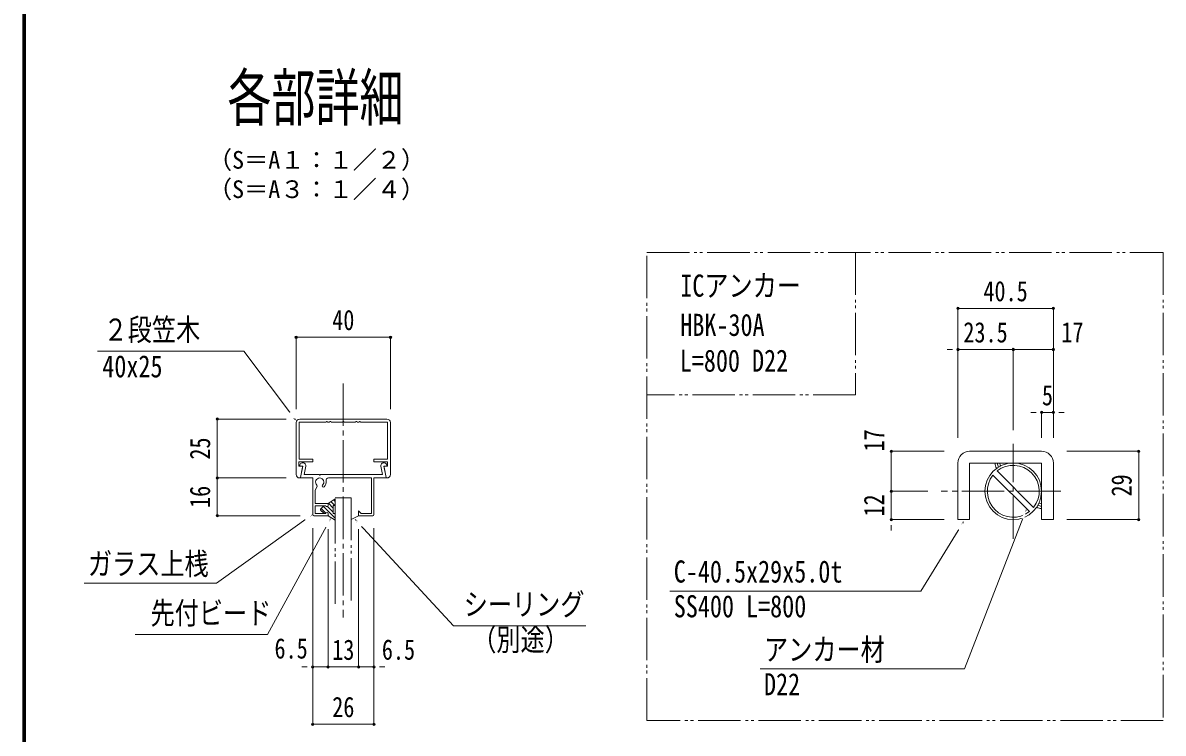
# Model space of a CAD drawing. Units: millimetres at full size; details may follow other scales. Extents: x -3135 to 4022, y -814 to 1448.
# Drawn here: x 819 to 1786, y -18 to 585 of the extents above; entities that cross this region are included whole.
import ezdxf
from ezdxf.enums import TextEntityAlignment as Align

# ---------------------------------------------------------------- set-up
doc = ezdxf.new("R2010")
doc.units = ezdxf.units.MM
doc.header["$LTSCALE"] = 4
doc.header["$PDMODE"] = 32
doc.header["$PDSIZE"] = 2
doc.linetypes.add('CHAIN2', pattern=[12, 9, -1, 1, -1])
doc.linetypes.add('DOUBLE_CHAIN2', pattern=[12.8, 9, -1, 0.6, -0.6, 0.6, -1])
for name, color, linetype, lineweight in [('0-0_0', 7, 'Continuous', 18), ('0-1_1手摺寸法', 3, 'Continuous', 18), ('0-2_2A', 1, 'DOUBLE_CHAIN2', 18), ('0-5_3中心線', 2, 'CHAIN2', 18), ('0-6_41ｱﾙﾐ', 6, 'Continuous', 18), ('0-9_6ﾊｯﾁﾝｸﾞ', 4, 'Continuous', 9), ('0-B_CYAN', 4, 'Continuous', 9), ('0-F_WAKU', 7, 'Continuous', 18), ('1-0_アンカー', 4, 'Continuous', 9)]:
    doc.layers.add(name, color=color, linetype=linetype, lineweight=lineweight)
doc.styles.add('ＭＳ ゴシック', font='')
doc.styles.get('ＭＳ ゴシック').set_extended_font_data('MS Gothic')

msp = doc.modelspace()

# ---------------------------------------------------------------- linework, layer by layer
at = {"layer": '0-0_0'}
for points in [[(1050.58, 247.996), (1006.682, 306.358), (882.502, 306.358)], [(1065.061, 168.056), (983.463, 109.254), (871.164, 109.254)], [(1670.233, 171.563), (1618.008, 36.545), (1444.524, 36.545)], [(1080.05, 163.948), (1026.878, 65.85), (914.579, 65.85)], [(1101.156, 163.338), (1184.451, 73.259), (1296.75, 73.259)], [(1617.21, 161.508), (1580.856, 102.706), (1367.999, 102.706)]]:
    msp.add_lwpolyline(points, dxfattribs=at)
at = {"layer": '0-1_1手摺寸法'}
for p, q in [((1612.29, 232.832), (1612.29, 342.568)), ((1693.29, 342.568), (1612.29, 342.568)), ((1616.89, 342.568), (1688.69, 342.568)), ((1693.29, 232.832), (1693.29, 342.568)), ((1051.061, 257.13), (1051.061, 318.086)), ((1051.061, 318.086), (1131.061, 318.086)), ((1126.461, 318.086), (1055.661, 318.086)), ((1131.061, 257.13), (1131.061, 318.086)), ((1607.69, 307.661), (1603.09, 307.661)), ((1612.29, 232.832), (1612.29, 307.661)), ((1659.29, 239.139), (1659.29, 307.661)), ((1693.29, 307.661), (1659.29, 307.661)), ((1659.29, 239.139), (1659.29, 307.661)), ((1663.89, 307.661), (1688.69, 307.661)), ((1663.89, 307.661), (1668.49, 307.661)), ((1693.29, 232.832), (1693.29, 307.661)), ((1678.69, 254.299), (1674.09, 254.299)), ((1683.29, 232.832), (1683.29, 254.299)), ((1693.29, 232.832), (1693.29, 254.299)), ((1697.89, 254.299), (1702.49, 254.299)), ((1042.561, 248.63), (984.087, 248.63)), ((984.087, 248.63), (984.087, 198.63)), ((984.087, 203.23), (984.087, 244.03)), ((1600.79, 221.332), (1555.784, 221.332)), ((1555.784, 221.332), (1555.784, 187.332)), ((1555.784, 191.932), (1555.784, 216.732)), ((1704.79, 221.332), (1765.666, 221.332)), ((1765.666, 163.332), (1765.666, 221.332)), ((1765.666, 216.732), (1765.666, 167.932)), ((1042.561, 198.63), (984.087, 198.63)), ((1042.561, 198.63), (984.087, 198.63)), ((984.087, 166.63), (984.087, 198.63)), ((984.087, 194.03), (984.087, 171.23)), ((1555.784, 191.932), (1555.784, 196.532)), ((1586.716, 187.332), (1555.784, 187.332)), ((1586.716, 187.332), (1555.784, 187.332)), ((1054.561, 166.63), (984.087, 166.63)), ((1065.061, 156.13), (1065.061, 38.302)), ((1065.061, 156.13), (1065.061, -10.3)), ((1078.061, 155.13), (1078.061, 38.302)), ((1078.061, 155.13), (1078.061, 38.302)), ((1104.061, 155.13), (1104.061, 38.302)), ((1104.061, 155.13), (1104.061, 38.302)), ((1117.061, 156.13), (1117.061, 38.302)), ((1117.061, 156.13), (1117.061, -10.3)), ((1600.79, 163.332), (1555.784, 163.332)), ((1555.784, 158.732), (1555.784, 154.132)), ((1704.79, 163.332), (1765.666, 163.332)), ((1060.461, 38.302), (1055.861, 38.302)), ((1073.461, 38.302), (1068.861, 38.302)), ((1082.661, 38.302), (1087.261, 38.302)), ((1099.461, 38.302), (1094.861, 38.302)), ((1108.661, 38.302), (1113.261, 38.302)), ((1121.661, 38.302), (1126.261, 38.302)), ((1117.061, -10.3), (1065.061, -10.3)), ((1069.661, -10.3), (1112.461, -10.3))]:
    msp.add_line(p, q, dxfattribs=at)
for points in [[(1659.29, 307.661), (1612.29, 307.661), (1659.29, 307.661)], [(1693.29, 254.299), (1683.29, 254.299), (1693.29, 254.299)], [(1555.784, 187.332), (1555.784, 163.332), (1555.784, 187.332)], [(1065.061, 38.302), (1078.061, 38.302), (1065.061, 38.302)], [(1078.061, 38.302), (1104.061, 38.302), (1078.061, 38.302)], [(1104.061, 38.302), (1117.061, 38.302), (1104.061, 38.302)]]:
    msp.add_lwpolyline(points, dxfattribs=at)
for centre, radius, start, end in [((1652.18, 211.332), 8.327, 180, 213.214), ((1652.18, 211.332), 6.327, 180, 213.117), ((1652.18, 211.332), 4.327, 180, 215.15), ((1683.29, 181.118), 6.327, 240.966, 270), ((1683.29, 181.118), 4.327, 239.984, 270), ((1683.29, 181.118), 8.327, 240.328, 270)]:
    msp.add_arc(centre, radius, start, end, dxfattribs=at)
for p in [(1612.29, 342.568), (1693.29, 342.568), (1051.061, 318.086), (1131.061, 318.086), (1612.29, 307.661), (1659.29, 307.661), (1693.29, 307.661), (1683.29, 254.299), (1693.29, 254.299), (984.087, 248.63), (1555.784, 221.332), (1765.666, 221.332), (984.087, 198.63), (1555.784, 187.332), (984.087, 166.63), (1555.784, 163.332), (1765.666, 163.332), (1065.061, 38.302), (1078.061, 38.302), (1104.061, 38.302), (1117.061, 38.302), (1065.061, -10.3), (1117.061, -10.3)]:
    msp.add_point(p, dxfattribs=at)
at = {"layer": '0-2_2A'}
for p, q in [((1525.561, 389.915), (1525.561, 269.12)), ((1525.561, 269.12), (1348.597, 269.12)), ((1084.061, 91.796), (1084.061, 181.75)), ((1084.061, 181.75), (1097.661, 181.75)), ((1097.661, 181.75), (1097.661, 91.796))]:
    msp.add_line(p, q, dxfattribs=at)
msp.add_lwpolyline([(1786.442, -7.234), (1348.597, -7.234), (1348.597, 389.915), (1786.442, 389.915)], close=True, dxfattribs=at)
at = {"layer": '0-5_3中心線'}
for p, q in [((1091.061, 278.789), (1091.061, 80.14)), ((1659.29, 147.025), (1659.29, 227.639)), ((1699.596, 187.332), (1598.216, 187.332))]:
    msp.add_line(p, q, dxfattribs=at)
at = {"layer": '0-6_41ｱﾙﾐ'}
for p, q in [((1051.061, 245.63), (1051.061, 201.63)), ((1053.661, 246.03), (1053.661, 214.63)), ((1076.461, 246.03), (1053.661, 246.03)), ((1091.061, 248.63), (1054.061, 248.63)), ((1076.723, 246.444), (1076.461, 246.03)), ((1077.399, 246.444), (1077.661, 246.03)), ((1079.461, 246.03), (1077.661, 246.03)), ((1079.723, 246.444), (1079.461, 246.03)), ((1080.399, 246.444), (1080.661, 246.03)), ((1091.061, 248.63), (1128.061, 248.63)), ((1091.399, 246.444), (1091.661, 246.03)), ((1091.661, 246.03), (1101.461, 246.03)), ((1101.723, 246.444), (1101.461, 246.03)), ((1102.399, 246.444), (1102.661, 246.03)), ((1102.661, 246.03), (1104.461, 246.03)), ((1104.723, 246.444), (1104.461, 246.03)), ((1105.399, 246.444), (1105.661, 246.03)), ((1105.661, 246.03), (1128.461, 246.03)), ((1128.461, 246.03), (1128.461, 214.63)), ((1131.061, 245.63), (1131.061, 201.63)), ((1053.661, 214.63), (1065.061, 214.63)), ((1065.061, 214.63), (1065.061, 212.23)), ((1117.061, 214.63), (1117.061, 212.23)), ((1128.461, 214.63), (1117.061, 214.63)), ((1053.461, 212.23), (1065.061, 212.23)), ((1056.661, 208.63), (1054.561, 208.63)), ((1054.725, 198.951), (1056.518, 207.912)), ((1054.757, 199.108), (1056.661, 208.63)), ((1057.708, 201.63), (1059.13, 208.736)), ((1128.661, 212.23), (1117.061, 212.23)), ((1124.414, 201.63), (1122.992, 208.736)), ((1125.461, 208.63), (1127.561, 208.63)), ((1127.365, 199.108), (1125.461, 208.63)), ((1127.397, 198.951), (1125.604, 207.912)), ((1128.661, 208.63), (1126.193, 208.63)), ((1128.661, 212.23), (1128.661, 208.63)), ((1676.57, 173.712), (1645.67, 204.613)), ((1054.061, 198.63), (1054.333, 198.63)), ((1065.061, 198.63), (1055.149, 198.63)), ((1065.061, 198.63), (1065.061, 167.63)), ((1071.399, 201.216), (1071.661, 201.63)), ((1091.061, 201.63), (1071.661, 201.63)), ((1091.061, 201.63), (1071.661, 201.63)), ((1115.061, 198.63), (1078.41, 198.63)), ((1091.061, 201.63), (1124.414, 201.63)), ((1115.061, 198.63), (1115.061, 168.63)), ((1117.061, 198.63), (1117.061, 167.63)), ((1117.061, 198.63), (1126.973, 198.63)), ((1128.061, 198.63), (1127.789, 198.63)), ((1672.91, 170.051), (1642.009, 200.952)), ((1068.922, 191.425), (1067.061, 188.201)), ((1067.061, 188.201), (1067.061, 177.03)), ((1067.061, 177.03), (1078.061, 177.03)), ((1067.061, 175.03), (1076.107, 175.03)), ((1067.061, 175.03), (1067.061, 168.63)), ((1078.061, 177.03), (1078.061, 175.33)), ((1066.061, 166.63), (1078.061, 166.63)), ((1067.061, 168.63), (1076.107, 168.63)), ((1078.061, 168.33), (1078.061, 166.63)), ((1104.061, 170.63), (1106.061, 168.63)), ((1104.061, 170.63), (1104.061, 166.63)), ((1104.061, 166.63), (1116.061, 166.63)), ((1106.061, 168.63), (1115.061, 168.63))]:
    msp.add_line(p, q, dxfattribs=at)
for points in [[(1090.723, 246.444), (1090.461, 246.03), (1080.661, 246.03)], [(1053.461, 212.23), (1053.461, 208.63), (1055.929, 208.63)], [(1070.723, 201.216), (1070.461, 201.63), (1057.708, 201.63)]]:
    msp.add_lwpolyline(points, dxfattribs=at)
msp.add_circle((1659.29, 187.332), 24, dxfattribs=at)
for centre, radius, start, end in [((1054.061, 245.63), 3, 90, 180), ((1077.061, 246.23), 0.4, 32.334, 147.666), ((1080.061, 246.23), 0.4, 32.334, 147.666), ((1091.061, 246.23), 0.4, 90, 147.666), ((1091.061, 246.23), 0.4, 32.334, 90), ((1102.061, 246.23), 0.4, 32.334, 147.666), ((1105.061, 246.23), 0.4, 32.334, 147.666), ((1128.061, 245.63), 3, 0, 90), ((1056.661, 209.13), 2.5, 350.949, 183.815), ((1054.561, 209.03), 0.4, 180, 270), ((1055.929, 208.03), 0.6, 348.69, 90), ((1125.461, 209.13), 2.5, 356.185, 189.051), ((1126.193, 208.03), 0.6, 90, 191.31), ((1127.561, 209.03), 0.4, 270, 350.453), ((1659.29, 187.332), 22.003, 321.756, 128.244), ((1054.061, 201.63), 3, 180, 270), ((1054.333, 199.03), 0.4, 270, 348.69), ((1055.149, 199.03), 0.4, 168.69, 270), ((1071.061, 195.13), 3.5, 312.84, 227.241), ((1071.061, 201.43), 0.4, 212.334, 327.666), ((1071.061, 195.13), 5.5, 312.84, 11.537), ((1078.41, 196.63), 2, 90, 191.537), ((1126.973, 199.03), 0.4, 270, 11.31), ((1127.789, 199.03), 0.4, 191.31, 270), ((1128.061, 201.63), 3, 270, 0), ((1659.29, 187.332), 22.003, 141.756, 308.244), ((1068.006, 191.826), 1, 336.379, 47.241), ((1074.121, 191.83), 1, 132.84, 312.84), ((1077.061, 175.33), 1, 197.458, 0), ((1066.061, 167.63), 1, 180, 270), ((1077.061, 168.33), 1, 0, 162.542), ((1116.061, 167.63), 1, 270, 0)]:
    msp.add_arc(centre, radius, start, end, dxfattribs=at)
at = {"layer": '0-9_6ﾊｯﾁﾝｸﾞ'}
for p, q in [((1074.107, 174.417), (1084.061, 164.463)), ((1076.107, 175.03), (1074.93, 175.03)), ((1077.583, 174.476), (1082.526, 169.534)), ((1078.061, 177.03), (1084.061, 180.83)), ((1078.061, 177.03), (1078.061, 175.33)), ((1078.37, 177.225), (1082.526, 173.069)), ((1080.534, 178.596), (1083.976, 175.154)), ((1082.699, 179.967), (1084.061, 178.605)), ((1084.061, 180.83), (1084.061, 175.154)), ((1072.381, 172.607), (1076.182, 168.806)), ((1076.107, 168.63), (1074.93, 168.63)), ((1078.061, 166.928), (1078.874, 166.115)), ((1083.554, 168.505), (1084.061, 167.998)), ((1084.061, 168.505), (1084.061, 162.83))]:
    msp.add_line(p, q, dxfattribs=at)
for points in [[(1074.93, 175.03), (1074.7, 174.852), (1074.603, 174.777), (1074.484, 174.685), (1074.344, 174.577), (1074.182, 174.452), (1073.999, 174.31), (1073.794, 174.152), (1073.567, 173.977), (1073.319, 173.785), (1073.052, 173.577), (1072.776, 173.354), (1072.506, 173.12), (1072.255, 172.874), (1072.036, 172.62), (1071.863, 172.36), (1071.75, 172.096), (1071.709, 171.83), (1071.75, 171.563), (1071.863, 171.299), (1072.036, 171.039), (1072.255, 170.785), (1072.506, 170.54), (1072.776, 170.304), (1073.052, 170.082), (1073.319, 169.874), (1073.567, 169.682), (1073.794, 169.507), (1073.999, 169.349), (1074.182, 169.207), (1074.344, 169.082), (1074.484, 168.974), (1074.603, 168.882), (1074.93, 168.63)], [(1078.061, 168.33), (1078.061, 166.63), (1084.061, 162.83)]]:
    msp.add_lwpolyline(points, dxfattribs=at)
for centre, start, end in [((1077.061, 175.33), 197.458, 0), ((1077.061, 168.33), 0, 162.542)]:
    msp.add_arc(centre, 1, start, end, dxfattribs=at)
at = {"layer": '0-B_CYAN'}
msp.add_line((1104.061, 166.63), (1097.661, 163.485), dxfattribs=at)
at = {"layer": '0-F_WAKU'}
for p, q in [((819.207, 1448.2), (819.207, -814.2)), ((819.807, 1447.6), (819.807, -813.6)), ((820.407, 1447), (820.407, -813)), ((821.007, 1446.4), (821.007, -812.4)), ((821.607, 1445.8), (821.607, -811.8))]:
    msp.add_line(p, q, dxfattribs=at)
at = {"layer": '1-0_アンカー'}
for p, q in [((1622.29, 221.332), (1683.29, 221.332)), ((1612.29, 163.332), (1612.29, 211.332)), ((1622.29, 163.332), (1622.29, 211.332)), ((1622.29, 211.332), (1683.29, 211.332)), ((1645.29, 211.332), (1683.29, 211.332)), ((1683.29, 211.332), (1683.29, 163.332)), ((1693.29, 211.332), (1693.29, 163.332)), ((1084.061, 175.154), (1082.526, 175.154)), ((1082.526, 175.154), (1082.526, 168.505)), ((1084.061, 168.505), (1082.526, 168.505)), ((1612.29, 163.332), (1622.29, 163.332)), ((1683.29, 163.332), (1693.29, 163.332))]:
    msp.add_line(p, q, dxfattribs=at)
for centre, start, end in [((1622.29, 211.332), 90, 180), ((1683.29, 211.332), 0, 90)]:
    msp.add_arc(centre, 10, start, end, dxfattribs=at)

# ---------------------------------------------------------------- texts
at = {"layer": '0-0_0', "style": 'ＭＳ ゴシック'}
for s, height, width, p in [('各部詳細', 39.1, 0.7, (992.76, 490.207)), ('ICアンカー ', 18.77, 0.8, (1376.859, 346.888)), ('２段笠木 ', 18.77, 0.8, (887.738, 309.501)), ('HBK-30A', 18.77, 0.8, (1376.859, 313.554)), ('40x25', 18.77, 0.8, (886.626, 278.38)), ('L=800 D22', 18.77, 0.8, (1376.432, 283.22)), ('ガラス上桟', 18.77, 0.8, (874.447, 110.802)), ('C-40.5x29x5.0t', 18.77, 0.8, (1371.342, 104.254)), ('シーリング', 18.77, 0.8, (1193.187, 76.402)), ('SS400 L=800', 18.77, 0.8, (1371.342, 74.753)), ('先付ビード', 18.77, 0.8, (927.582, 68.992)), ('（別途）', 18.77, 0.8, (1200.421, 46.469)), ('アンカー材', 18.77, 0.8, (1447.868, 38.094)), ('D22', 18.77, 0.8, (1447.868, 8.592))]:
    msp.add_text(s, height=height, dxfattribs=dict(at, width=width)).set_placement(p, align=Align.BOTTOM_LEFT)
for s, p in [('（S＝A１：１／２）', (976.237, 456.582)), ('（S＝A３：１／４）', (976.237, 431.675))]:
    msp.add_text(s, height=15.01, dxfattribs=at).set_placement(p, align=Align.BOTTOM_LEFT)
at = {"layer": '0-1_1手摺寸法', "color": 7, "style": 'ＭＳ ゴシック', "width": 0.8}
for s, p in [('40.5', (1633.948, 343.387)), ('40', (1081.64, 318.905)), ('23.5', (1616.948, 308.48)), ('17', (1700.015, 308.48)), ('5', (1683.579, 255.118)), ('6.5', (1032.68, 40.225)), ('13', (1081.64, 39.12)), ('6.5', (1123.747, 39.204)), ('26', (1081.64, -9.481))]:
    msp.add_text(s, height=17.27, dxfattribs=at).set_placement(p, align=Align.BOTTOM_LEFT)
for s, p in [('17', (1554.966, 221.111)), ('25', (983.268, 214.209)), ('29', (1764.848, 182.911)), ('16', (983.268, 173.209)), ('12', (1554.966, 165.911))]:
    msp.add_text(s, height=17.27, rotation=90, dxfattribs=at).set_placement(p, align=Align.BOTTOM_LEFT)

# ---------------------------------------------------------------- next in the draw order: wipeouts: each hides what was drawn before it
for points in [[(1044.734, 253.457), (1046.955, 255.127), (1050.58, 247.996), (1050.58, 247.996)], [(1059.482, 162.323), (1057.857, 164.577), (1065.061, 168.056), (1065.061, 168.056)], [(1668.687, 163.714), (1666.096, 164.716), (1670.233, 171.563), (1670.233, 171.563)], [(1077.517, 156.36), (1075.074, 157.684), (1080.05, 163.948), (1080.05, 163.948)], [(1107.524, 158.497), (1105.484, 156.611), (1101.156, 163.338), (1101.156, 163.338)], [(1614.249, 154.077), (1611.886, 155.538), (1617.21, 161.508), (1617.21, 161.508)]]:
    msp.add_wipeout(points)

doc.saveas('drawing.dxf')
